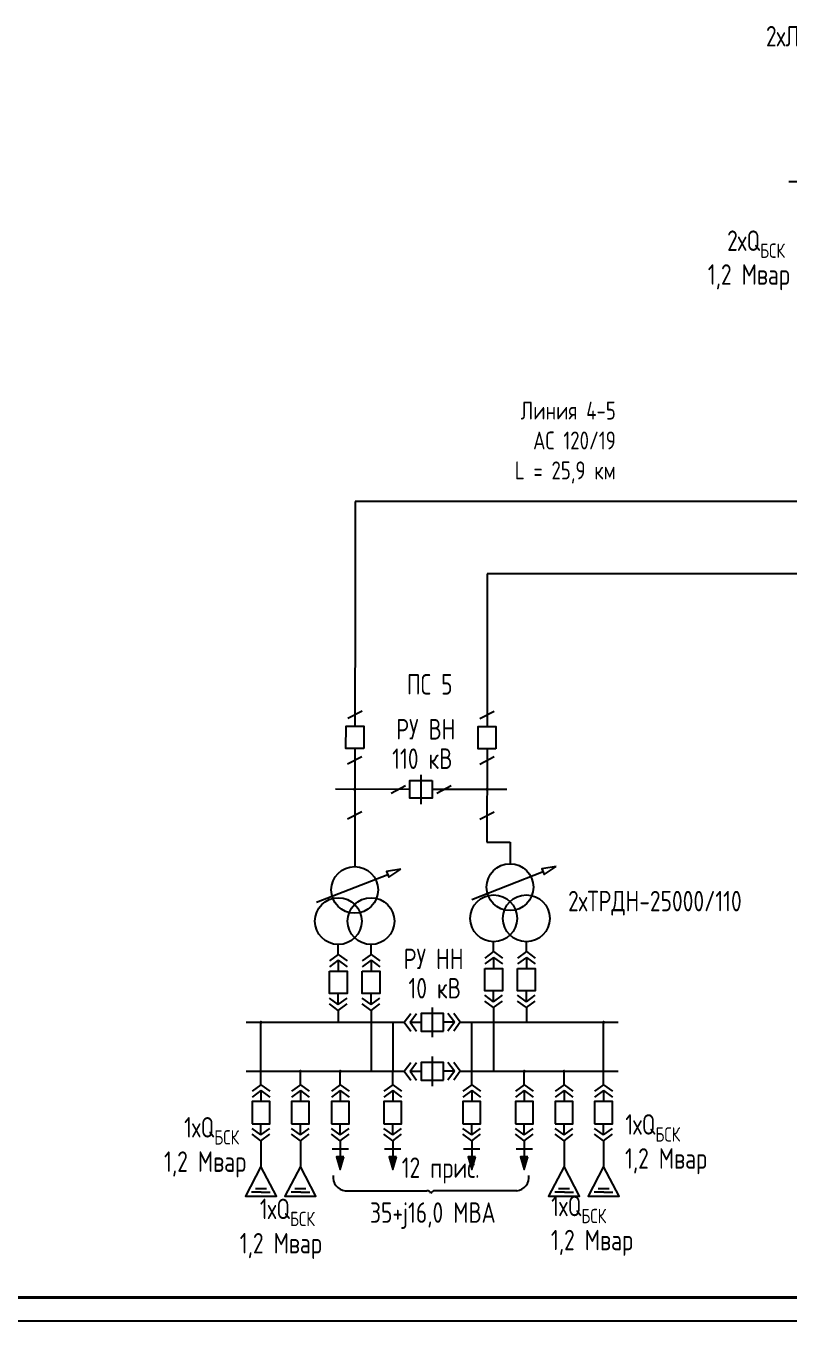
# Model space of a CAD drawing. Header units: millimetres. Extents: x 694 to 2822, y 1259 to 2159.
# Drawn here: x 1694.1 to 1856.2, y 1503.3 to 1778.6 of the extents above; entities that cross this region are included whole.
import ezdxf

# ---------------------------------------------------------------- set-up
doc = ezdxf.new("R2010")
doc.units = ezdxf.units.MM
doc.layers.add('KONTUR', color=7, linetype='Continuous')
doc.layers.add('Диспетчерские наименования', color=7, linetype='Continuous')
doc.layers.add('Основная', color=7, linetype='Continuous', lineweight=40)
doc.styles.add('GOST-2.304_Type-B_shrink', font='GOST Common.ttf', dxfattribs={"width": 0.8})

msp = doc.modelspace()

# ---------------------------------------------------------------- hatches: boundary and pattern name
at = {"transparency": 33554687}
h = msp.add_hatch(color=256, dxfattribs=at)
edge = h.paths.add_edge_path()
edge.add_arc((1763.97, 1616.35), 0.155, 0, 360)
h = msp.add_hatch(color=256, dxfattribs=at)
edge = h.paths.add_edge_path()
edge.add_arc((1792.06, 1616.33), 0.155, 0, 360)
h = msp.add_hatch(color=256, dxfattribs=at)
edge = h.paths.add_edge_path()
edge.add_arc((1744.05, 1566.85), 0.155, 0, 360)
h = msp.add_hatch(color=256, dxfattribs=at)
edge = h.paths.add_edge_path()
edge.add_arc((1760.48, 1566.85), 0.155, 0, 360)
h = msp.add_hatch(color=256, dxfattribs=at)
edge = h.paths.add_edge_path()
edge.add_arc((1772.04, 1566.85), 0.155, 0, 360)
h = msp.add_hatch(color=256, dxfattribs=at)
edge = h.paths.add_edge_path()
edge.add_arc((1788.81, 1566.85), 0.155, 0, 360)
h = msp.add_hatch(color=256, dxfattribs=at)
edge = h.paths.add_edge_path()
edge.add_arc((1800.41, 1566.85), 0.155, 0, 360)
h = msp.add_hatch(color=256, dxfattribs=at)
edge = h.paths.add_edge_path()
edge.add_arc((1816.81, 1566.85), 0.155, 0, 360)
h = msp.add_hatch(color=256, dxfattribs=at)
edge = h.paths.add_edge_path()
edge.add_arc((1752.43, 1556.43), 0.155, 0, 360)
h = msp.add_hatch(color=256, dxfattribs=at)
edge = h.paths.add_edge_path()
edge.add_arc((1760.89, 1556.43), 0.155, 0, 360)
h = msp.add_hatch(color=256, dxfattribs=at)
edge = h.paths.add_edge_path()
edge.add_arc((1767.43, 1556.43), 0.155, 0, 360)
h = msp.add_hatch(color=256, dxfattribs=at)
edge = h.paths.add_edge_path()
edge.add_arc((1793.46, 1556.43), 0.155, 0, 360)
h = msp.add_hatch(color=256, dxfattribs=at)
edge = h.paths.add_edge_path()
edge.add_arc((1799.97, 1556.43), 0.155, 0, 360)
h = msp.add_hatch(color=256, dxfattribs=at)
edge = h.paths.add_edge_path()
edge.add_arc((1808.42, 1556.43), 0.155, 0, 360)
for points in [[(1761.66, 1538.27), (1760.11, 1538.27), (1760.89, 1535.55)], [(1772.81, 1538.27), (1771.26, 1538.27), (1772.04, 1535.55)], [(1789.59, 1538.27), (1788.04, 1538.27), (1788.81, 1535.55)], [(1800.74, 1538.27), (1799.19, 1538.27), (1799.97, 1535.55)]]:
    msp.add_hatch(color=256, dxfattribs=at).paths.add_polyline_path(points)

# ---------------------------------------------------------------- linework, layer by layer
for p, q in [((1856.14, 1745.5), (1879.75, 1745.5)), ((1764.03, 1654.63), (1763.99, 1629.78)), ((1792.11, 1654.57), (1792.07, 1629.71)), ((1762.47, 1631.46), (1765.51, 1633.07)), ((1790.55, 1631.4), (1793.59, 1633)), ((1763.99, 1625.05), (1763.95, 1599.95)), ((1792.07, 1624.98), (1792.05, 1605.1)), ((1762.46, 1621.76), (1765.5, 1623.36)), ((1790.54, 1621.69), (1793.58, 1623.3)), ((1778.04, 1613.18), (1778.04, 1619.47)), ((1775.69, 1616.35), (1759.87, 1616.36)), ((1771.68, 1615.55), (1774.72, 1617.16)), ((1796.24, 1616.33), (1780.42, 1616.34)), ((1781.4, 1615.54), (1784.43, 1617.14)), ((1762.46, 1610.06), (1765.5, 1611.66)), ((1790.54, 1609.99), (1793.57, 1611.59)), ((1755.82, 1592.37), (1770.97, 1598.28)), ((1788.81, 1592.96), (1803.95, 1598.87)), ((1760.48, 1581.28), (1758.59, 1579.9)), ((1760.48, 1580.04), (1758.59, 1578.66)), ((1760.48, 1581.28), (1762.36, 1579.9)), ((1760.48, 1580.04), (1760.48, 1577.69)), ((1760.48, 1580.04), (1762.36, 1578.66)), ((1767.43, 1581.28), (1765.55, 1579.9)), ((1767.43, 1580.04), (1765.55, 1578.66)), ((1767.43, 1581.28), (1769.32, 1579.9)), ((1767.43, 1580.04), (1767.43, 1577.69)), ((1767.43, 1580.04), (1769.32, 1578.66)), ((1793.46, 1581.87), (1791.57, 1580.49)), ((1793.46, 1580.63), (1791.57, 1579.25)), ((1793.46, 1581.87), (1795.34, 1580.49)), ((1793.46, 1580.63), (1793.46, 1578.28)), ((1793.46, 1580.63), (1795.34, 1579.25)), ((1800.41, 1581.87), (1798.53, 1580.49)), ((1800.41, 1580.63), (1798.53, 1579.25)), ((1800.41, 1581.87), (1802.3, 1580.49)), ((1800.41, 1580.63), (1800.41, 1578.28)), ((1800.41, 1580.63), (1802.3, 1579.25)), ((1760.48, 1570.61), (1758.59, 1571.99)), ((1760.48, 1570.61), (1760.48, 1572.96)), ((1760.48, 1570.61), (1762.36, 1571.99)), ((1767.43, 1570.61), (1765.55, 1571.99)), ((1767.43, 1570.61), (1767.43, 1572.96)), ((1767.43, 1570.61), (1769.32, 1571.99)), ((1793.46, 1571.2), (1791.57, 1572.58)), ((1793.46, 1571.2), (1793.46, 1573.55)), ((1793.46, 1571.2), (1795.34, 1572.58)), ((1800.41, 1571.2), (1798.53, 1572.58)), ((1800.41, 1571.2), (1800.41, 1573.55)), ((1800.41, 1571.2), (1802.3, 1572.58)), ((1760.48, 1569.37), (1758.59, 1570.75)), ((1760.48, 1569.37), (1762.36, 1570.75)), ((1760.48, 1569.37), (1760.48, 1566.85)), ((1767.43, 1569.37), (1765.55, 1570.75)), ((1767.43, 1569.37), (1769.32, 1570.75)), ((1767.43, 1569.37), (1767.43, 1556.43)), ((1780.43, 1569.98), (1780.43, 1563.72)), ((1793.46, 1569.96), (1791.57, 1571.33)), ((1793.46, 1569.96), (1795.34, 1571.33)), ((1793.46, 1569.96), (1793.46, 1556.43)), ((1800.41, 1569.96), (1798.53, 1571.33)), ((1800.41, 1569.96), (1802.3, 1571.33)), ((1800.41, 1569.96), (1800.41, 1566.85)), ((1740.92, 1566.85), (1774.47, 1566.85)), ((1774.47, 1566.85), (1775.85, 1568.74)), ((1774.47, 1566.85), (1775.85, 1564.97)), ((1775.71, 1566.85), (1777.09, 1568.74)), ((1775.71, 1566.85), (1778.06, 1566.85)), ((1775.71, 1566.85), (1777.09, 1564.97)), ((1785.14, 1566.85), (1782.79, 1566.85)), ((1785.14, 1566.85), (1783.76, 1568.74)), ((1785.14, 1566.85), (1783.76, 1564.97)), ((1786.38, 1566.85), (1785, 1568.74)), ((1786.38, 1566.85), (1785, 1564.97)), ((1786.38, 1566.85), (1819.93, 1566.85)), ((1788.81, 1556.43), (1788.81, 1566.85)), ((1774.47, 1556.43), (1775.85, 1558.31)), ((1775.71, 1556.43), (1777.09, 1558.31)), ((1780.43, 1559.56), (1780.43, 1553.3)), ((1785.14, 1556.43), (1783.76, 1558.31)), ((1786.38, 1556.43), (1785, 1558.31)), ((1740.92, 1556.43), (1774.47, 1556.43)), ((1774.47, 1556.43), (1775.85, 1554.54)), ((1775.71, 1556.43), (1778.06, 1556.43)), ((1775.71, 1556.43), (1777.09, 1554.54)), ((1785.14, 1556.43), (1782.79, 1556.43)), ((1785.14, 1556.43), (1783.76, 1554.54)), ((1786.38, 1556.43), (1785, 1554.54)), ((1786.38, 1556.43), (1819.93, 1556.43)), ((1744.05, 1553.58), (1742.16, 1552.2)), ((1744.05, 1553.58), (1745.93, 1552.2)), ((1752.43, 1553.58), (1750.55, 1552.2)), ((1752.43, 1553.58), (1754.32, 1552.2)), ((1760.89, 1553.58), (1759, 1552.2)), ((1760.89, 1553.58), (1762.77, 1552.2)), ((1772.04, 1553.58), (1770.15, 1552.2)), ((1772.04, 1553.58), (1773.92, 1552.2)), ((1788.81, 1553.58), (1786.93, 1552.2)), ((1788.81, 1553.58), (1790.7, 1552.2)), ((1799.97, 1553.58), (1798.08, 1552.2)), ((1799.97, 1553.58), (1801.85, 1552.2)), ((1808.42, 1553.58), (1806.53, 1552.2)), ((1808.42, 1553.58), (1810.31, 1552.2)), ((1816.81, 1553.58), (1814.92, 1552.2)), ((1816.81, 1553.58), (1818.69, 1552.2)), ((1744.05, 1552.34), (1742.16, 1550.96)), ((1744.05, 1552.34), (1744.05, 1549.99)), ((1744.05, 1552.34), (1745.93, 1550.96)), ((1752.43, 1552.34), (1750.55, 1550.96)), ((1752.43, 1552.34), (1752.43, 1549.99)), ((1752.43, 1552.34), (1754.32, 1550.96)), ((1760.89, 1552.34), (1759, 1550.96)), ((1760.89, 1552.34), (1760.89, 1549.99)), ((1760.89, 1552.34), (1762.77, 1550.96)), ((1772.04, 1552.34), (1770.15, 1550.96)), ((1772.04, 1552.34), (1772.04, 1549.99)), ((1772.04, 1552.34), (1773.92, 1550.96)), ((1788.81, 1552.34), (1786.93, 1550.96)), ((1788.81, 1552.34), (1788.81, 1549.99)), ((1788.81, 1552.34), (1790.7, 1550.96)), ((1799.97, 1552.34), (1798.08, 1550.96)), ((1799.97, 1552.34), (1799.97, 1549.99)), ((1799.97, 1552.34), (1801.85, 1550.96)), ((1808.42, 1552.34), (1806.53, 1550.96)), ((1808.42, 1552.34), (1808.42, 1549.99)), ((1808.42, 1552.34), (1810.31, 1550.96)), ((1816.81, 1552.34), (1814.92, 1550.96)), ((1816.81, 1552.34), (1816.81, 1549.99)), ((1816.81, 1552.34), (1818.69, 1550.96)), ((1744.05, 1542.91), (1742.16, 1544.29)), ((1744.05, 1542.91), (1744.05, 1545.26)), ((1744.05, 1542.91), (1745.93, 1544.29)), ((1752.43, 1542.91), (1750.55, 1544.29)), ((1752.43, 1542.91), (1752.43, 1545.26)), ((1752.43, 1542.91), (1754.32, 1544.29)), ((1760.89, 1542.91), (1759, 1544.29)), ((1760.89, 1542.91), (1760.89, 1545.26)), ((1760.89, 1542.91), (1762.77, 1544.29)), ((1772.04, 1542.91), (1770.15, 1544.29)), ((1772.04, 1542.91), (1772.04, 1545.26)), ((1772.04, 1542.91), (1773.92, 1544.29)), ((1788.81, 1542.91), (1786.93, 1544.29)), ((1788.81, 1542.91), (1788.81, 1545.26)), ((1788.81, 1542.91), (1790.7, 1544.29)), ((1799.97, 1542.91), (1798.08, 1544.29)), ((1799.97, 1542.91), (1799.97, 1545.26)), ((1799.97, 1542.91), (1801.85, 1544.29)), ((1808.42, 1542.91), (1806.53, 1544.29)), ((1808.42, 1542.91), (1808.42, 1545.26)), ((1808.42, 1542.91), (1810.31, 1544.29)), ((1816.81, 1542.91), (1814.92, 1544.29)), ((1816.81, 1542.91), (1816.81, 1545.26)), ((1816.81, 1542.91), (1818.69, 1544.29)), ((1744.05, 1541.67), (1742.16, 1543.05)), ((1744.05, 1541.67), (1745.93, 1543.05)), ((1752.43, 1541.67), (1750.55, 1543.05)), ((1752.43, 1541.67), (1754.32, 1543.05)), ((1760.89, 1541.67), (1759, 1543.05)), ((1760.89, 1541.67), (1762.77, 1543.05)), ((1760.89, 1541.67), (1760.89, 1538.27)), ((1772.04, 1541.67), (1770.15, 1543.05)), ((1772.04, 1541.67), (1773.92, 1543.05)), ((1772.04, 1541.67), (1772.04, 1538.27)), ((1788.81, 1541.67), (1786.93, 1543.05)), ((1788.81, 1541.67), (1790.7, 1543.05)), ((1788.81, 1541.67), (1788.81, 1538.27)), ((1799.97, 1541.67), (1798.08, 1543.05)), ((1799.97, 1541.67), (1801.85, 1543.05)), ((1799.97, 1541.67), (1799.97, 1538.27)), ((1808.42, 1541.67), (1806.53, 1543.05)), ((1808.42, 1541.67), (1810.31, 1543.05)), ((1816.81, 1541.67), (1814.92, 1543.05)), ((1816.81, 1541.67), (1818.69, 1543.05)), ((1762.62, 1539.88), (1759.15, 1539.88)), ((1773.77, 1539.88), (1770.3, 1539.88)), ((1790.55, 1539.88), (1787.08, 1539.88)), ((1801.7, 1539.88), (1798.23, 1539.88)), ((1761.66, 1538.27), (1760.11, 1538.27)), ((1760.11, 1538.27), (1760.89, 1535.55)), ((1772.81, 1538.27), (1771.26, 1538.27)), ((1771.26, 1538.27), (1772.04, 1535.55)), ((1789.59, 1538.27), (1788.04, 1538.27)), ((1788.04, 1538.27), (1788.81, 1535.55)), ((1800.74, 1538.27), (1799.19, 1538.27)), ((1799.19, 1538.27), (1799.97, 1535.55)), ((1744.11, 1530.74), (1742.06, 1530.74)), ((1742.86, 1531.53), (1745.23, 1531.53)), ((1744.11, 1530.74), (1746.03, 1530.74)), ((1752.49, 1530.74), (1750.44, 1530.74)), ((1751.25, 1531.53), (1753.61, 1531.53)), ((1752.49, 1530.74), (1754.42, 1530.74)), ((1761.94, 1531.06), (1779.3, 1531.06)), ((1798.36, 1531.06), (1781, 1531.06)), ((1808.48, 1530.74), (1806.43, 1530.74)), ((1807.24, 1531.53), (1809.6, 1531.53)), ((1808.48, 1530.74), (1810.41, 1530.74)), ((1816.87, 1530.74), (1814.82, 1530.74)), ((1815.63, 1531.53), (1817.99, 1531.53)), ((1816.87, 1530.74), (1818.8, 1530.74))]:
    msp.add_line(p, q, dxfattribs=at)
for p, q in [((1910.73, 1677.5), (1764.03, 1677.5)), ((1764.03, 1677.5), (1764.03, 1654.63)), ((1917.18, 1662.12), (1792.11, 1662.12)), ((1792.11, 1662.12), (1792.11, 1654.57)), ((1792.05, 1605.1), (1796.94, 1605.1)), ((1796.94, 1605.1), (1796.94, 1600.54))]:
    msp.add_line(p, q)
for points in [[(1765.87, 1625.05), (1762.1, 1625.05), (1762.11, 1629.78), (1765.88, 1629.78)], [(1793.95, 1624.98), (1790.18, 1624.98), (1790.19, 1629.71), (1793.96, 1629.71)], [(1780.42, 1618.23), (1780.42, 1614.46), (1775.69, 1614.46), (1775.69, 1618.23)], [(1773.77, 1599.37), (1770.73, 1598.9), (1771.21, 1597.67)], [(1806.75, 1599.96), (1803.71, 1599.49), (1804.19, 1598.26)], [(1758.59, 1577.69), (1762.36, 1577.69), (1762.36, 1572.96), (1758.59, 1572.96)], [(1765.55, 1577.69), (1769.32, 1577.69), (1769.32, 1572.96), (1765.55, 1572.96)], [(1791.57, 1578.28), (1795.34, 1578.28), (1795.34, 1573.55), (1791.57, 1573.55)], [(1798.53, 1578.28), (1802.3, 1578.28), (1802.3, 1573.55), (1798.53, 1573.55)], [(1782.79, 1564.97), (1782.79, 1568.74), (1778.06, 1568.74), (1778.06, 1564.97)], [(1782.79, 1554.54), (1782.79, 1558.31), (1778.06, 1558.31), (1778.06, 1554.54)], [(1742.16, 1545.26), (1745.93, 1545.26), (1745.93, 1549.99), (1742.16, 1549.99)], [(1750.55, 1545.26), (1754.32, 1545.26), (1754.32, 1549.99), (1750.55, 1549.99)], [(1759, 1545.26), (1762.77, 1545.26), (1762.77, 1549.99), (1759, 1549.99)], [(1770.15, 1545.26), (1773.92, 1545.26), (1773.92, 1549.99), (1770.15, 1549.99)], [(1786.93, 1545.26), (1790.7, 1545.26), (1790.7, 1549.99), (1786.93, 1549.99)], [(1798.08, 1545.26), (1801.85, 1545.26), (1801.85, 1549.99), (1798.08, 1549.99)], [(1806.53, 1545.26), (1810.31, 1545.26), (1810.31, 1549.99), (1806.53, 1549.99)], [(1814.92, 1545.26), (1818.69, 1545.26), (1818.69, 1549.99), (1814.92, 1549.99)], [(1744.05, 1536.17), (1740.75, 1529.89), (1747.34, 1529.89)], [(1752.43, 1536.17), (1749.14, 1529.89), (1755.73, 1529.89)], [(1761.66, 1538.27), (1760.11, 1538.27), (1760.89, 1535.55)], [(1772.81, 1538.27), (1771.26, 1538.27), (1772.04, 1535.55)], [(1789.59, 1538.27), (1788.04, 1538.27), (1788.81, 1535.55)], [(1800.74, 1538.27), (1799.19, 1538.27), (1799.97, 1535.55)], [(1808.42, 1536.17), (1805.13, 1529.89), (1811.71, 1529.89)], [(1816.81, 1536.17), (1813.51, 1529.89), (1820.1, 1529.89)]]:
    msp.add_lwpolyline(points, close=True, dxfattribs=at)
for points in [[(1760.48, 1581.28), (1760.48, 1583.38)], [(1767.43, 1581.28), (1767.43, 1583.38)], [(1793.46, 1581.87), (1793.46, 1583.97)], [(1793.46, 1581.87), (1793.46, 1583.97)], [(1800.41, 1581.87), (1800.41, 1583.97)], [(1800.41, 1581.87), (1800.41, 1583.97)], [(1744.05, 1553.58), (1744.05, 1566.85)], [(1772.04, 1566.85), (1772.04, 1556.43)], [(1816.81, 1553.58), (1816.81, 1566.85)], [(1752.43, 1553.58), (1752.43, 1556.43)], [(1760.89, 1553.58), (1760.89, 1556.43)], [(1772.04, 1553.58), (1772.04, 1556.43)], [(1788.81, 1553.58), (1788.81, 1556.43)], [(1799.97, 1553.58), (1799.97, 1556.43)], [(1808.42, 1553.58), (1808.42, 1556.43)], [(1744.05, 1541.67), (1744.05, 1536.17)], [(1752.43, 1541.67), (1752.43, 1536.17)], [(1808.42, 1541.67), (1808.42, 1536.17)], [(1816.81, 1541.67), (1816.81, 1536.17)]]:
    msp.add_lwpolyline(points, dxfattribs=at)
for centre, radius in [((1763.97, 1616.35), 0.155), ((1792.06, 1616.33), 0.155), ((1763.95, 1594.98), 4.97), ((1796.94, 1595.57), 4.97), ((1793.46, 1588.94), 4.97), ((1800.41, 1588.94), 4.97), ((1760.48, 1588.35), 4.97), ((1767.43, 1588.35), 4.97), ((1744.05, 1566.85), 0.155), ((1816.81, 1566.85), 0.155), ((1752.43, 1556.43), 0.155), ((1760.89, 1556.43), 0.155), ((1799.97, 1556.43), 0.155), ((1808.42, 1556.43), 0.155)]:
    msp.add_circle(centre, radius, dxfattribs=at)
for centre, radius, start, end in [((1762.17, 1533.86), 2.81, 170.7471, 265.3509), ((1798.13, 1533.86), 2.81, 274.6491, 9.2529), ((1779.34, 1530.21), 0.852, 17.8961, 92.489), ((1780.96, 1530.21), 0.852, 87.511, 162.1039)]:
    msp.add_arc(centre, radius, start, end, dxfattribs=at)
at = {"layer": 'KONTUR'}
msp.add_line((2171.55, 1503.35), (1330.55, 1503.35), dxfattribs=at)
at = {"layer": 'Основная'}
msp.add_line((2166.55, 1508.35), (1338.55, 1508.35), dxfattribs=at)

# ---------------------------------------------------------------- texts
at = {"transparency": 33554687, "attachment_point": 4, "style": 'GOST-2.304_Type-B_shrink'}
for s, insert, char_height in [('\\pxqr;2хЛТДН-40000/10', (1851.3, 1775.97), 4.3492), ('ПС 5', (1775.03, 1638.67), 4.349), ('РУ ВН', (1772.77, 1629.12), 4.349), ('110 кВ', (1771.92, 1622.87), 4.349), ('\\pxql;2хТРДН-25000/110', (1809.27, 1592.16), 4.3492), ('РУ НН', (1774.36, 1580.32), 4.349), ('10 кВ', (1775.38, 1574.08), 4.349)]:
    msp.add_mtext(s, dxfattribs=dict(at, insert=insert, char_height=char_height))
for s, insert, char_height, width in [('\\A1;2хQ{\\H0.7x;\\S^ БСК;}', (1843.05, 1732.22), 4.3492, 17.742), ('\\A1;1,2 Мвар', (1838.95, 1725.18), 4.3492, 17.742), ('\\A1;1хQ{\\H0.7x;\\S^ БСК;}', (1821.42, 1544.41), 4.3492, 17.742), ('\\A1;1хQ{\\H0.7x;\\S^ БСК;}', (1727.73, 1543.79), 4.3492, 17.742), ('\\A1;1,2 Мвар', (1723.47, 1536.65), 4.3492, 17.742), ('\\A1;1,2 Мвар', (1821.36, 1537.32), 4.3492, 17.742), ('12 прис.', (1773.95, 1535.36), 4.349, 18.7058), ('\\A1;1хQ{\\H0.7x;\\S^ БСК;}', (1743.81, 1526.45), 4.3492, 17.742), ('35+j16,0 МВА', (1767.21, 1525.75), 4.3492, 32.1281), ('\\A1;1хQ{\\H0.7x;\\S^ БСК;}', (1805.69, 1527.07), 4.3492, 17.742), ('\\A1;1,2 Мвар', (1805.63, 1519.98), 4.3492, 17.742), ('\\A1;1,2 Мвар', (1739.55, 1519.31), 4.3492, 17.742)]:
    msp.add_mtext(s, dxfattribs=dict(at, insert=insert, char_height=char_height, width=width))
at = {"layer": 'Диспетчерские наименования', "transparency": 33554687, "insert": (1773.48, 1690.05), "char_height": 3.8146, "width": 45.9257, "attachment_point": 4, "style": 'GOST-2.304_Type-B_shrink'}
msp.add_mtext('\\pxqr;Линия 4-5\\PАС 120/19\\PL = 25,9 км', dxfattribs=at)

doc.saveas('drawing.dxf')
